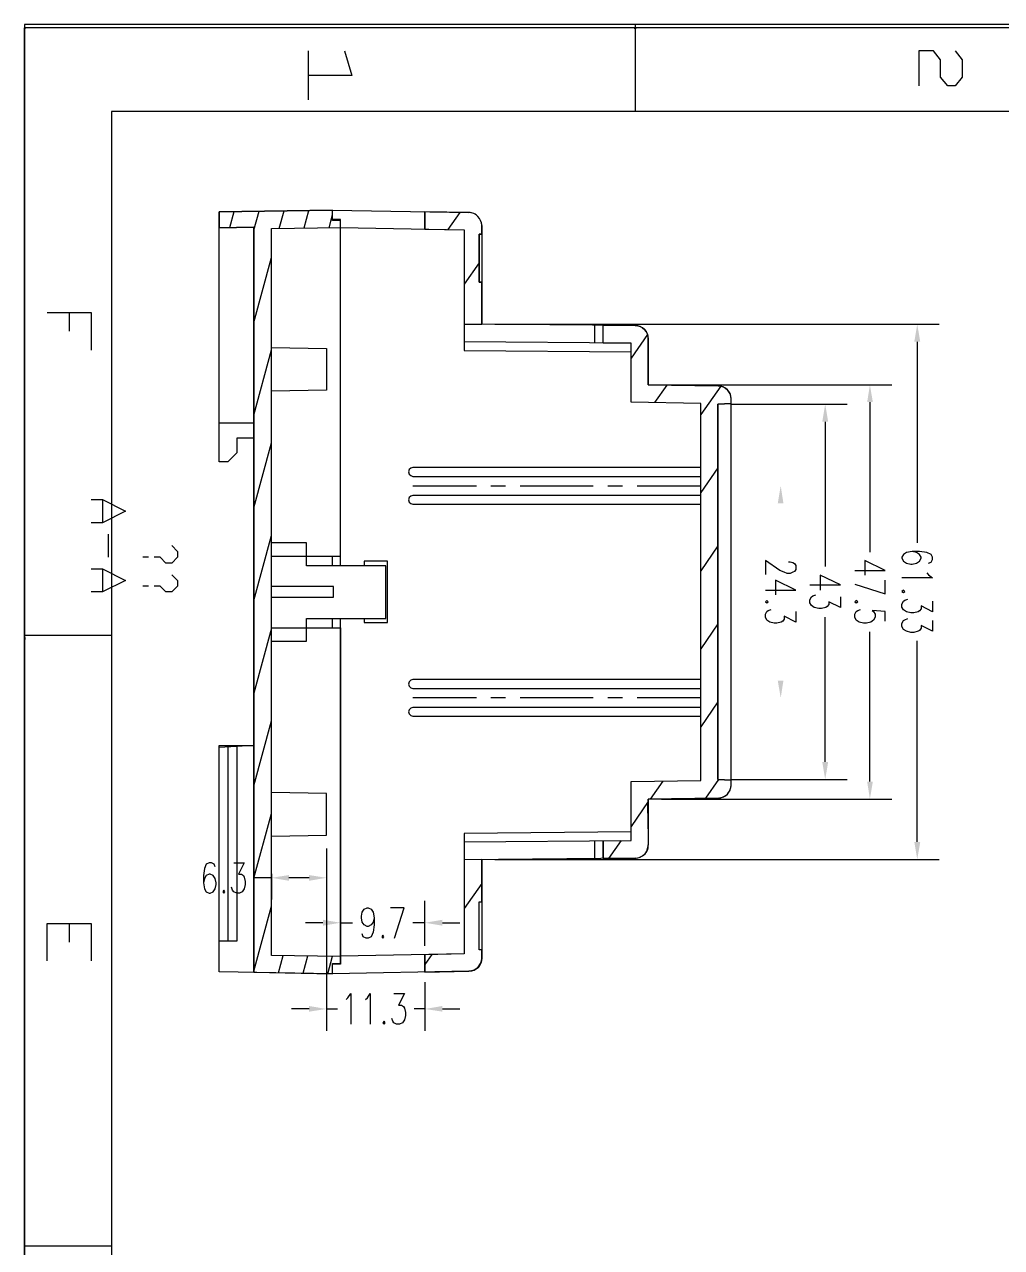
# Model space of a CAD drawing. Header units: millimetres. Extents: x 1731 to 2028, y 1528 to 1949.
# Drawn here: x 1731.1 to 1843.1, y 1808.7 to 1948.8 of the extents above; entities that cross this region are included whole.
import ezdxf

# ---------------------------------------------------------------- set-up
doc = ezdxf.new("R2010")
doc.units = ezdxf.units.MM
doc.layers.add('PDF_几何图形', color=7, linetype='Continuous')
doc.layers.add('PDF_实体填充', color=7, linetype='Continuous')

msp = doc.modelspace()

# ---------------------------------------------------------------- hatches: boundary and pattern name
at = {"layer": 'PDF_几何图形', "transparency": 33554559}
for points in [[(1731.06, 1948.45), (1731.21, 1948.45), (1731.21, 1948.42), (1731.18, 1948.29), (1731.06, 1948.26)], [(1801.2, 1948.45), (1801.2, 1948.42), (1801.17, 1948.29), (1801.04, 1948.26), (1800.92, 1948.29), (1800.89, 1948.42), (1800.89, 1948.45)], [(1731.06, 1878.59), (1731.18, 1878.56), (1731.21, 1878.43), (1731.18, 1878.31), (1731.06, 1878.28)]]:
    msp.add_hatch(color=256, dxfattribs=at).paths.add_polyline_path(points)

# ---------------------------------------------------------------- linework, layer by layer
at = {"layer": 'PDF_几何图形', "lineweight": 25}
for points in [[(2027.97, 1948.8), (1731.06, 1948.8), (1731.06, 1528.88), (2027.97, 1528.88)], [(2027.97, 1948.42), (1731.06, 1948.42), (1731.09, 1948.42)], [(1731.06, 1528.49), (1731.06, 1948.42)], [(1801.04, 1948.8), (1801.04, 1938.83)], [(1767.73, 1945.78), (1768.57, 1942.97), (1763.57, 1942.97)], [(1763.57, 1945.78), (1763.57, 1940.16)], [(1837.72, 1945.78), (1838.55, 1944.76), (1838.55, 1942.78), (1837.72, 1941.76), (1836.88, 1941.76), (1836.05, 1942.78), (1836.05, 1944.76), (1835.25, 1945.78), (1833.58, 1945.78), (1833.58, 1941.76)], [(1757.36, 1901.4), (1755.39, 1901.4), (1755.39, 1899.7), (1754.37, 1898.68), (1753.38, 1898.68), (1753.38, 1927.33), (1766.38, 1927.52)], [(1754.61, 1925.54), (1755.11, 1927.36)], [(1757.36, 1925.23), (1757.95, 1927.39)], [(1760.26, 1925.42), (1760.82, 1927.45)], [(1763.13, 1925.48), (1763.66, 1927.49)], [(1767.27, 1926.34), (1766.38, 1926.34), (1766.38, 1927.52), (1782, 1927.24)], [(1776.96, 1925.36), (1776.96, 1927.33)], [(1783.04, 1926.81), (1782.92, 1926.9), (1782.83, 1926.99), (1782.71, 1927.05), (1782.55, 1927.15), (1782.43, 1927.18), (1782.27, 1927.21), (1782.15, 1927.24), (1782, 1927.24), (1776.96, 1927.33), (1776.96, 1925.36), (1781.47, 1925.26), (1781.47, 1914.46), (1783.48, 1914.46)], [(1780.98, 1927.27), (1779.59, 1925.32)], [(1759.37, 1887.88), (1767.27, 1887.88), (1767.27, 1926.44), (1766.38, 1926.44)], [(1765.97, 1925.51), (1766.38, 1926.99)], [(1783.48, 1925.76), (1783.48, 1914.46), (1783.48, 1919.27), (1783.17, 1919.27), (1783.17, 1924.77), (1783.48, 1924.77), (1783.17, 1924.77), (1783.17, 1919.27), (1783.48, 1919.27)], [(1757.36, 1840.19), (1757.36, 1925.57), (1753.38, 1925.51)], [(1767.27, 1842.01), (1759.37, 1842.13), (1759.37, 1925.42), (1767.27, 1925.54)], [(1767.27, 1886.77), (1767.27, 1925.54), (1781.47, 1925.26), (1781.47, 1911.43), (1800.58, 1911.28)], [(1757.36, 1914.64), (1759.37, 1922.08)], [(1783.17, 1921.5), (1781.47, 1919.06)], [(1733.68, 1915.8), (1738.69, 1915.8), (1738.69, 1911.48)], [(1736.18, 1915.8), (1736.18, 1913.64)], [(1797.4, 1855.25), (1797.4, 1853.24), (1797.4, 1855.25), (1800.58, 1855.28), (1800.58, 1862.04), (1808.57, 1862.17), (1808.57, 1905.38), (1800.58, 1905.54), (1800.58, 1912.27), (1797.4, 1912.3), (1797.4, 1914.34), (1801.07, 1914.3), (1781.47, 1914.46)], [(1784.96, 1914.46), (1835.89, 1914.46)], [(1796.38, 1914.34), (1796.38, 1912.33)], [(1797.4, 1912.3), (1797.4, 1914.34)], [(1802.49, 1913.29), (1800.58, 1910.57)], [(1759.37, 1911.77), (1765.67, 1911.68), (1765.67, 1906.9), (1759.37, 1906.77)], [(1781.47, 1855.13), (1800.58, 1855.28), (1800.58, 1862.04), (1808.57, 1862.17), (1808.57, 1905.38), (1800.58, 1905.54), (1800.58, 1912.27), (1781.47, 1912.45)], [(1833.39, 1912.45), (1833.39, 1889.42)], [(1757.36, 1904.02), (1759.37, 1911.5)], [(1804.68, 1907.48), (1803.26, 1905.48)], [(1804.07, 1907.51), (1830.46, 1907.51)], [(1810.86, 1907.36), (1808.57, 1904.09)], [(1812.06, 1905.29), (1825.34, 1905.29)], [(1827.96, 1905.54), (1827.96, 1888.34)], [(1822.84, 1903.28), (1822.84, 1886.68)], [(1757.36, 1903.1), (1753.38, 1903.1)], [(1757.36, 1893.41), (1759.37, 1900.88)], [(1808.57, 1898.04), (1775.57, 1898.04), (1775.33, 1897.97), (1775.14, 1897.79), (1775.08, 1897.54), (1775.14, 1897.26), (1775.33, 1897.11), (1775.57, 1897.02), (1808.57, 1897.02)], [(1810.55, 1898.01), (1808.57, 1895.17)], [(1808.57, 1894.83), (1775.57, 1894.83), (1775.33, 1894.76), (1775.14, 1894.58), (1775.08, 1894.33), (1775.14, 1894.08), (1775.33, 1893.9), (1775.57, 1893.84), (1808.57, 1893.84)], [(1775.57, 1895.94), (1782.86, 1895.94)], [(1784.53, 1895.94), (1786.19, 1895.94)], [(1787.89, 1895.94), (1796.26, 1895.94)], [(1797.92, 1895.94), (1799.62, 1895.94)], [(1801.29, 1895.94), (1808.57, 1895.94)], [(1738.69, 1894.36), (1740.01, 1894.36), (1742.64, 1893.04), (1740.01, 1891.71), (1738.69, 1891.71)], [(1740.01, 1894.36), (1740.01, 1891.71)], [(1740.66, 1890.38), (1740.66, 1887.76)], [(1757.36, 1882.79), (1759.37, 1890.26)], [(1759.37, 1878.13), (1763.38, 1878.13), (1763.38, 1880.75), (1772.49, 1880.75), (1772.49, 1886.77), (1763.38, 1886.77), (1763.38, 1889.39), (1759.37, 1889.39)], [(1747.95, 1889.08), (1748.59, 1888.4), (1748.59, 1887.76), (1747.95, 1887.08), (1747.27, 1887.08), (1746.62, 1887.76), (1745.94, 1887.76)], [(1766.38, 1886.77), (1766.38, 1887.88)], [(1810.55, 1889.05), (1808.57, 1886.21)], [(1834.66, 1887.08), (1834.97, 1887.2), (1835.15, 1887.51), (1835.15, 1887.76), (1834.97, 1888.07), (1834.47, 1888.31), (1833.64, 1888.4), (1832.81, 1888.4), (1832.16, 1888.31), (1831.82, 1888.07), (1831.63, 1887.76), (1831.63, 1887.63), (1831.82, 1887.29), (1832.16, 1887.08), (1832.65, 1886.95), (1832.81, 1886.95), (1833.3, 1887.08), (1833.64, 1887.29), (1833.83, 1887.63), (1833.83, 1887.76), (1833.64, 1888.07), (1833.3, 1888.31), (1832.81, 1888.4)], [(1738.69, 1886.43), (1740.01, 1886.43), (1742.64, 1885.1), (1740.01, 1883.77), (1738.69, 1883.77)], [(1740.01, 1886.43), (1740.01, 1883.77)], [(1745.29, 1887.76), (1744.64, 1887.76)], [(1769.99, 1880.75), (1769.99, 1880.29), (1772.67, 1880.29), (1772.67, 1887.29), (1769.99, 1887.29), (1769.99, 1886.77)], [(1818.64, 1887.23), (1818.82, 1887.23), (1819.13, 1887.14), (1819.32, 1887.02), (1819.47, 1886.8), (1819.47, 1886.34), (1819.32, 1886.12), (1819.13, 1886.03), (1818.82, 1885.9), (1818.48, 1885.9), (1818.14, 1886.03), (1817.65, 1886.24), (1815.98, 1887.36), (1815.98, 1885.78)], [(1826.23, 1886.24), (1829.72, 1886.24), (1827.4, 1887.36), (1827.4, 1885.69)], [(1747.95, 1885.75), (1748.59, 1885.1), (1748.59, 1884.45), (1747.95, 1883.77), (1747.27, 1883.77), (1746.62, 1884.45), (1745.94, 1884.45)], [(1815.98, 1883.99), (1819.47, 1883.99), (1817.16, 1885.13), (1817.16, 1883.43)], [(1821.08, 1884.58), (1824.6, 1884.58), (1822.25, 1885.69), (1822.25, 1883.99)], [(1826.23, 1884.67), (1829.72, 1883.56), (1829.72, 1885.13)], [(1834.47, 1885.97), (1834.66, 1885.72), (1835.15, 1885.41), (1831.63, 1885.41)], [(1745.29, 1884.45), (1744.64, 1884.45)], [(1759.37, 1883.19), (1766.5, 1883.19), (1766.5, 1884.39), (1759.37, 1884.39)], [(1824.6, 1883.22), (1824.6, 1881.98), (1823.24, 1882.66), (1823.24, 1882.32), (1823.08, 1882.11), (1822.93, 1881.98), (1822.4, 1881.89), (1822.1, 1881.89), (1821.57, 1881.98), (1821.26, 1882.23), (1821.08, 1882.54), (1821.08, 1882.88), (1821.26, 1883.22), (1821.42, 1883.34), (1821.76, 1883.43)], [(1835.15, 1882.72), (1835.15, 1881.49), (1833.83, 1882.17), (1833.83, 1881.83), (1833.64, 1881.61), (1833.49, 1881.49), (1832.99, 1881.37), (1832.65, 1881.37), (1832.16, 1881.49), (1831.82, 1881.71), (1831.63, 1882.05), (1831.63, 1882.39), (1831.82, 1882.72), (1831.97, 1882.82), (1832.31, 1882.94)], [(1819.47, 1881.55), (1819.47, 1880.32), (1818.14, 1881), (1818.14, 1880.66), (1817.99, 1880.44), (1817.8, 1880.32), (1817.31, 1880.19), (1816.97, 1880.19), (1816.48, 1880.32), (1816.14, 1880.53), (1815.98, 1880.87), (1815.98, 1881.21), (1816.14, 1881.55), (1816.32, 1881.64), (1816.63, 1881.77)], [(1822.84, 1864.3), (1822.84, 1880.87)], [(1829.72, 1880.44), (1829.72, 1881.55), (1828.24, 1881.64), (1828.39, 1881.55), (1828.55, 1881.21), (1828.55, 1880.87), (1828.39, 1880.53), (1828.05, 1880.32), (1827.56, 1880.19), (1827.22, 1880.19), (1826.73, 1880.32), (1826.39, 1880.53), (1826.23, 1880.87), (1826.23, 1881.21), (1826.39, 1881.55), (1826.57, 1881.64), (1826.88, 1881.77)], [(1763.38, 1879.64), (1759.37, 1879.64), (1757.36, 1872.17)], [(1763.38, 1879.67), (1767.27, 1879.67), (1767.27, 1841.2)], [(1766.38, 1879.67), (1766.38, 1880.75)], [(1800.58, 1856.27), (1781.47, 1856.11), (1781.47, 1842.29), (1767.27, 1842.04), (1767.27, 1880.75)], [(1810.55, 1880.13), (1808.57, 1877.26)], [(1835.15, 1880.5), (1835.15, 1879.27), (1833.83, 1879.92), (1833.83, 1879.61), (1833.64, 1879.36), (1833.49, 1879.27), (1832.99, 1879.14), (1832.65, 1879.14), (1832.16, 1879.27), (1831.82, 1879.48), (1831.63, 1879.82), (1831.63, 1880.16), (1831.82, 1880.5), (1831.97, 1880.59), (1832.31, 1880.72)], [(1731.06, 1878.82), (1741.03, 1878.82)], [(1827.96, 1862.04), (1827.96, 1879.21)], [(1833.39, 1855.13), (1833.39, 1878.16)], [(1808.57, 1873.74), (1775.57, 1873.74), (1775.33, 1873.68), (1775.14, 1873.49), (1775.08, 1873.22), (1775.14, 1872.97), (1775.33, 1872.78), (1775.57, 1872.72), (1808.57, 1872.72)], [(1782.86, 1871.64), (1775.57, 1871.64)], [(1786.19, 1871.64), (1784.53, 1871.64)], [(1796.26, 1871.64), (1787.89, 1871.64)], [(1799.62, 1871.64), (1797.92, 1871.64)], [(1808.57, 1871.64), (1801.29, 1871.64)], [(1810.55, 1871.18), (1808.57, 1868.31)], [(1808.57, 1870.53), (1775.57, 1870.53), (1775.33, 1870.47), (1775.14, 1870.28), (1775.08, 1870.04), (1775.14, 1869.79), (1775.33, 1869.61), (1775.57, 1869.54), (1808.57, 1869.54)], [(1757.36, 1861.55), (1759.37, 1869.02)], [(1801.07, 1853.27), (1781.47, 1853.09), (1781.47, 1842.29), (1776.96, 1842.19), (1776.96, 1840.22), (1782, 1840.31), (1766.38, 1840.03), (1753.38, 1840.25), (1753.38, 1866.18), (1757.36, 1866.18), (1753.38, 1865.96)], [(1755.39, 1866.06), (1755.39, 1843.77), (1753.38, 1843.77)], [(1754.37, 1866.02), (1754.37, 1843.77)], [(1804.22, 1862.1), (1802.77, 1860.04)], [(1810.61, 1862.29), (1809.1, 1860.16)], [(1812.06, 1862.29), (1825.34, 1862.29)], [(1759.37, 1855.78), (1765.67, 1855.9), (1765.67, 1860.68), (1759.37, 1860.78)], [(1802.55, 1860.04), (1810.58, 1860.16), (1810.89, 1860.22), (1811.17, 1860.28), (1811.41, 1860.44), (1811.63, 1860.62)], [(1810.58, 1860.16), (1802.55, 1860.04), (1802.55, 1854.76)], [(1804.07, 1860.04), (1830.46, 1860.04)], [(1757.36, 1850.96), (1759.37, 1858.4)], [(1802.55, 1859.76), (1800.58, 1856.89)], [(1765.67, 1854.39), (1765.67, 1848.52)], [(1796.38, 1855.25), (1796.38, 1853.24)], [(1799.44, 1855.28), (1798.02, 1853.24)], [(1765.67, 1852.9), (1765.67, 1833.49)], [(1783.48, 1853.12), (1783.48, 1841.82), (1783.48, 1842.78), (1783.17, 1842.78), (1783.17, 1848.27), (1783.48, 1848.27), (1783.48, 1853.12), (1781.47, 1853.09)], [(1784.96, 1853.12), (1835.89, 1853.12)], [(1752.92, 1852.26), (1752.79, 1852.6), (1752.48, 1852.75), (1752.24, 1852.75), (1751.9, 1852.6), (1751.68, 1852.1), (1751.59, 1851.27), (1751.59, 1850.43), (1751.68, 1849.76), (1751.9, 1849.42), (1752.24, 1849.26), (1752.36, 1849.26), (1752.7, 1849.42), (1752.92, 1849.76), (1753.04, 1850.25), (1753.04, 1850.43), (1752.92, 1850.93), (1752.7, 1851.27), (1752.36, 1851.42), (1752.24, 1851.42), (1751.9, 1851.27), (1751.68, 1850.93), (1751.59, 1850.43)], [(1755.05, 1852.75), (1756.25, 1852.75), (1755.6, 1851.42), (1755.94, 1851.42), (1756.16, 1851.27), (1756.25, 1851.08), (1756.37, 1850.59), (1756.37, 1850.25), (1756.25, 1849.76), (1756.03, 1849.42), (1755.69, 1849.26), (1755.39, 1849.26), (1755.05, 1849.42), (1754.92, 1849.6), (1754.8, 1849.94)], [(1759.37, 1851.48), (1759.37, 1848.52)], [(1759.37, 1851.02), (1757.36, 1851.02)], [(1763.69, 1851.02), (1761.37, 1851.02)], [(1783.48, 1850.37), (1781.47, 1847.5)], [(1757.36, 1840.34), (1759.37, 1847.78)], [(1767.27, 1843.12), (1767.27, 1848.37)], [(1771.13, 1846.45), (1771.01, 1845.93), (1770.79, 1845.62), (1770.45, 1845.43), (1770.33, 1845.43), (1769.99, 1845.62), (1769.77, 1845.93), (1769.68, 1846.45), (1769.68, 1846.61), (1769.77, 1847.1), (1769.99, 1847.44), (1770.33, 1847.59), (1770.45, 1847.59), (1770.79, 1847.44), (1771.01, 1847.1), (1771.13, 1846.45), (1771.13, 1845.62), (1771.01, 1844.79), (1770.79, 1844.26), (1770.45, 1844.11), (1770.23, 1844.11), (1769.89, 1844.26), (1769.77, 1844.6)], [(1773.48, 1844.11), (1774.59, 1847.59), (1773.01, 1847.59)], [(1776.96, 1843.21), (1776.96, 1848.37)], [(1783.48, 1842.78), (1783.17, 1842.78), (1783.17, 1848.27), (1783.48, 1848.27)], [(1733.68, 1841.5), (1733.68, 1845.79), (1738.69, 1845.79), (1738.69, 1841.5)], [(1736.18, 1845.79), (1736.18, 1843.66)], [(1765.26, 1845.87), (1763.29, 1845.87)], [(1767.27, 1845.87), (1768.66, 1845.87)], [(1776.96, 1845.87), (1775.57, 1845.87)], [(1778.97, 1845.87), (1780.98, 1845.87)], [(1760.17, 1840.12), (1760.7, 1842.13)], [(1763.01, 1840.09), (1763.54, 1842.07)], [(1765.82, 1840.03), (1766.38, 1842.04)], [(1777.77, 1842.22), (1776.96, 1841.08)], [(1776.96, 1840.22), (1776.96, 1842.19)], [(1766.38, 1840.03), (1766.38, 1841.2), (1767.27, 1841.2), (1767.27, 1841.14), (1766.38, 1841.14)], [(1783.38, 1841.3), (1782.95, 1840.65)], [(1776.96, 1839.07), (1776.96, 1833.49)], [(1767.92, 1837.07), (1768.13, 1837.25), (1768.47, 1837.75), (1768.47, 1834.26)], [(1770.14, 1837.07), (1770.39, 1837.25), (1770.7, 1837.75), (1770.7, 1834.26)], [(1773.38, 1837.75), (1774.62, 1837.75), (1773.94, 1836.42), (1774.28, 1836.42), (1774.49, 1836.27), (1774.62, 1836.08), (1774.74, 1835.59), (1774.74, 1835.25), (1774.62, 1834.75), (1774.4, 1834.41), (1774.06, 1834.26), (1773.72, 1834.26), (1773.38, 1834.41), (1773.29, 1834.6), (1773.17, 1834.91)], [(1763.69, 1835.99), (1761.68, 1835.99)], [(1765.67, 1835.99), (1766.93, 1835.99)], [(1776.96, 1835.99), (1775.73, 1835.99)], [(1778.97, 1835.99), (1780.98, 1835.99)], [(1731.06, 1808.84), (1741.03, 1808.84)]]:
    msp.add_lwpolyline(points, dxfattribs=at)
for points in [[(2017.99, 1938.83), (1741.03, 1938.83), (1741.03, 1538.85), (2017.99, 1538.85)], [(1757.36, 1840.19), (1766.38, 1840.03), (1766.38, 1841.2), (1767.27, 1841.2), (1767.27, 1842.01), (1759.37, 1842.13), (1759.37, 1925.42), (1767.27, 1925.54), (1767.27, 1926.34), (1766.38, 1926.34), (1766.38, 1927.52), (1753.38, 1927.33), (1753.38, 1925.51), (1757.36, 1925.57)], [(1810.55, 1905.29), (1810.55, 1862.29), (1812.06, 1862.2), (1810.55, 1862.29), (1810.55, 1905.29), (1812.06, 1905.35)], [(1831.97, 1883.84), (1831.82, 1883.96), (1831.63, 1883.84), (1831.82, 1883.71)], [(1816.32, 1882.66), (1816.14, 1882.79), (1815.98, 1882.66), (1816.14, 1882.54)], [(1826.57, 1882.66), (1826.39, 1882.79), (1826.23, 1882.66), (1826.39, 1882.54)], [(1753.93, 1849.6), (1753.81, 1849.42), (1753.93, 1849.26), (1754.03, 1849.42)], [(1772.12, 1844.45), (1772.02, 1844.26), (1772.12, 1844.11), (1772.24, 1844.26)], [(1772.27, 1834.6), (1772.15, 1834.41), (1772.27, 1834.26), (1772.39, 1834.41)]]:
    msp.add_lwpolyline(points, close=True, dxfattribs=at)
msp.add_lwpolyline([(1812.06, 1861.67), (1812.06, 1905.88, 0.406401), (1810.58, 1907.39), (1802.55, 1907.51), (1802.55, 1912.79), (1802.55, 1907.51), (1810.58, 1907.39), (1810.89, 1907.36), (1811.17, 1907.27), (1811.41, 1907.11), (1811.63, 1906.93)], format="xyb", dxfattribs=at)
for points in [[(1783.48, 1925.76), (1783.43, 1926.55), (1782.84, 1927.28), (1782, 1927.24)], [(1783.48, 1924.77), (1783.48, 1925.57), (1783.61, 1926.21), (1783.04, 1926.81)], [(1802.55, 1912.79), (1802.62, 1913.57), (1801.83, 1914.32), (1801.07, 1914.3)], [(1801.07, 1914.3), (1801.86, 1914.32), (1802.58, 1913.58), (1802.55, 1912.79)], [(1812.06, 1905.35), (1812.09, 1905.94), (1812.08, 1906.49), (1811.63, 1906.93)], [(1810.58, 1860.16), (1811.42, 1860.2), (1812.03, 1860.81), (1812.06, 1861.67)], [(1811.63, 1860.62), (1812.05, 1861.02), (1812.1, 1861.66), (1812.06, 1862.2)], [(1797.4, 1853.24), (1804.1, 1852.88), (1802.31, 1853.58), (1802.55, 1860.04)], [(1801.07, 1853.27), (1801.84, 1853.29), (1802.62, 1853.94), (1802.55, 1854.76)], [(1782, 1840.31), (1782.9, 1840.39), (1783.41, 1840.92), (1783.48, 1841.82)], [(1783.48, 1841.82), (1783.43, 1840.95), (1782.89, 1840.36), (1782, 1840.31)]]:
    msp.add_open_spline(points, degree=3, dxfattribs=at)
at = {"layer": 'PDF_实体填充', "lineweight": 25, "transparency": 33554559}
for points in [[(1833.73, 1912.45), (1833.05, 1912.45), (1833.39, 1914.46)], [(1828.3, 1905.54), (1827.65, 1905.54), (1827.96, 1907.51)], [(1823.18, 1903.28), (1822.5, 1903.28), (1822.84, 1905.29)], [(1818.05, 1893.93), (1817.4, 1893.93), (1817.74, 1895.94)], [(1818.05, 1873.62), (1817.4, 1873.62), (1817.74, 1871.64)], [(1823.18, 1864.3), (1822.5, 1864.3), (1822.84, 1862.29)], [(1828.3, 1862.04), (1827.65, 1862.04), (1827.96, 1860.04)], [(1833.73, 1855.13), (1833.05, 1855.13), (1833.39, 1853.12)], [(1761.37, 1851.33), (1761.37, 1850.68), (1759.37, 1851.02)], [(1763.69, 1851.33), (1763.69, 1850.68), (1765.67, 1851.02)], [(1765.26, 1846.21), (1765.26, 1845.53), (1767.27, 1845.87)], [(1778.97, 1846.21), (1778.97, 1845.53), (1776.96, 1845.87)], [(1763.69, 1836.33), (1763.69, 1835.68), (1765.67, 1835.99)], [(1778.97, 1836.33), (1778.97, 1835.68), (1776.96, 1835.99)]]:
    msp.add_solid(points, dxfattribs=at)

doc.saveas('drawing.dxf')
